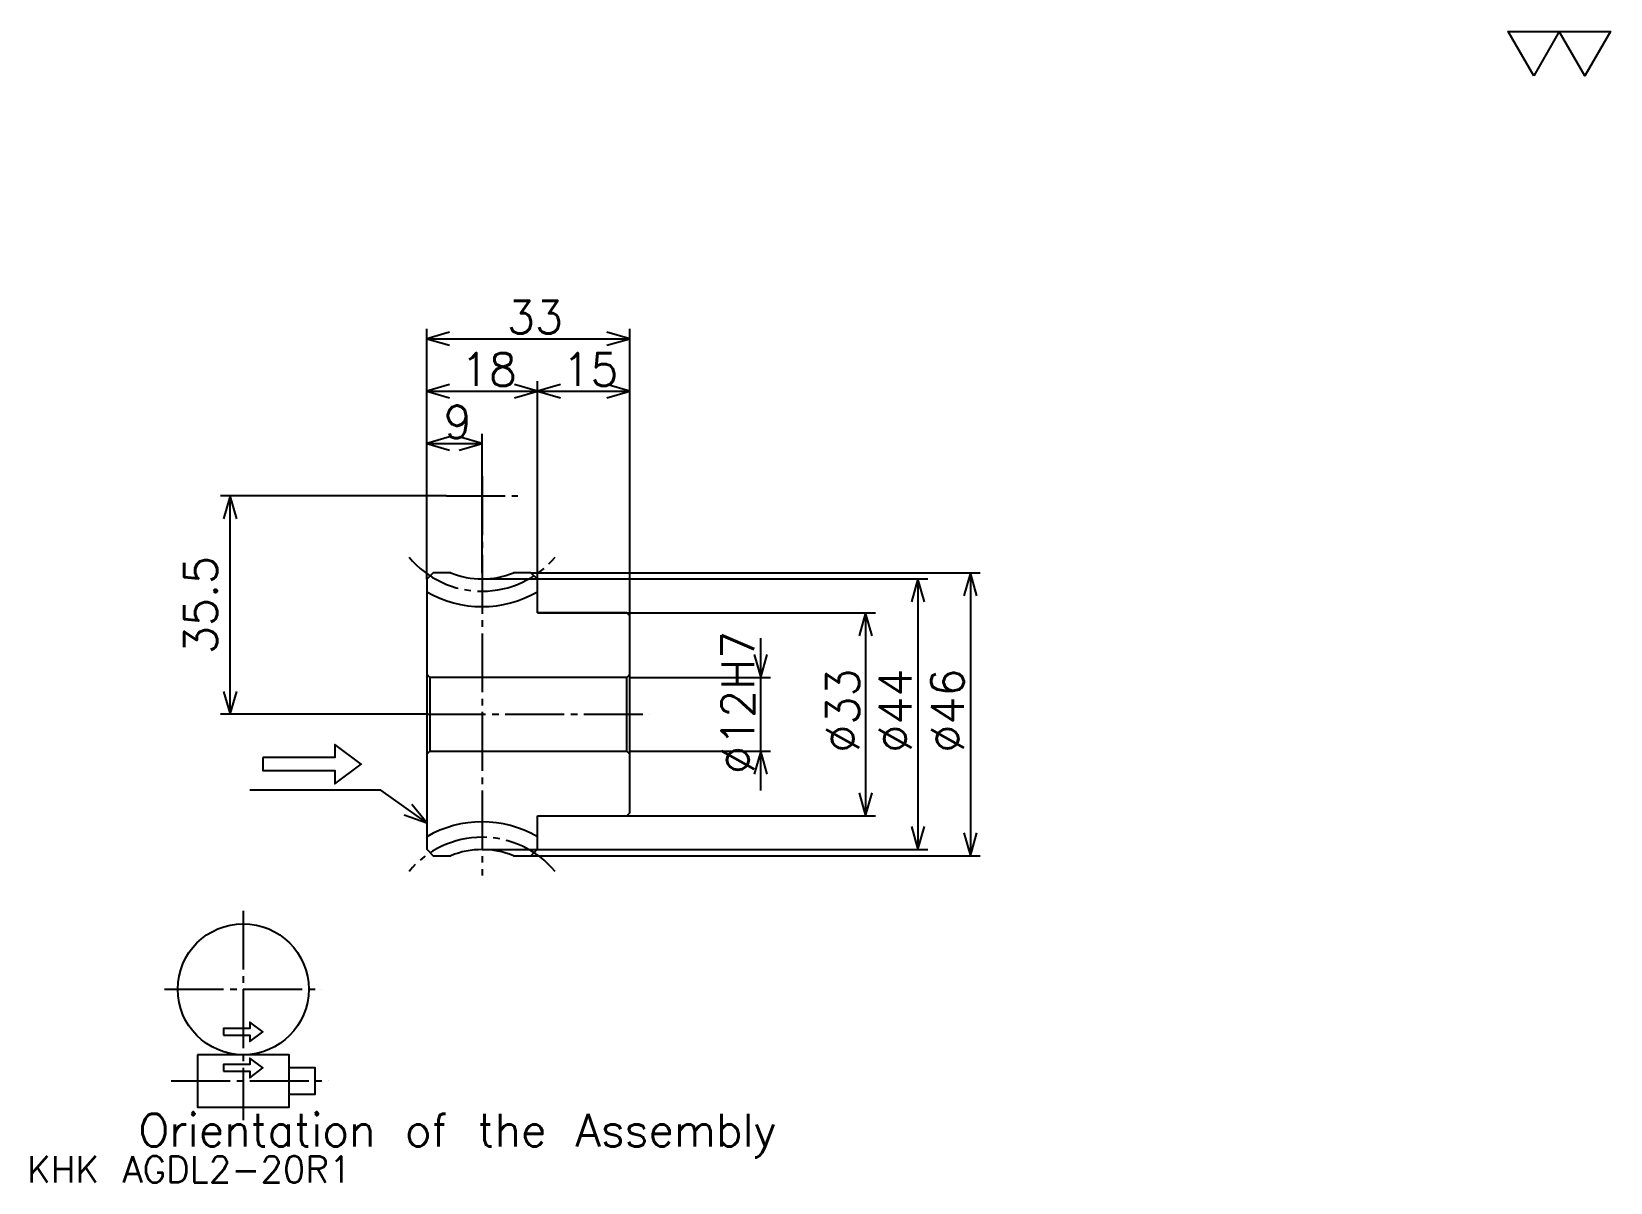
# Model space of a CAD drawing. Extents: x 11 to 268, y 12 to 199.
import ezdxf

# ---------------------------------------------------------------- set-up
doc = ezdxf.new("R2010")
doc.units = 0
doc.linetypes.add('DASHDOT', pattern=[12.774193, 9.580645, -1.064516, 1.064516, -1.064516])
doc.layers.get('0').update_dxf_attribs({"linetype": 'CONTINUOUS'})
doc.layers.add('DASHDOT', color=6, linetype='DASHDOT')
doc.styles.add('KANJI', font='TXT', dxfattribs={"bigfont": 'BIGFONT'})

msp = doc.modelspace()

# ---------------------------------------------------------------- linework, layer by layer
at = {"color": 5}
for p, q in [((75.580643, 110.822578), (75.580643, 150.467743)), ((75.580643, 148.870972), (108.580643, 148.870972)), ((108.580643, 110.822578), (108.580643, 150.467743)), ((93.580643, 110.822578), (93.580643, 141.951614)), ((75.580643, 140.354828), (93.580643, 140.354828)), ((93.580643, 140.354828), (108.580643, 140.354828)), ((84.580643, 110.822578), (84.580643, 133.435486)), ((75.580643, 131.838715), (84.580643, 131.838715)), ((78.774193, 123.322578), (42.048386, 123.322578)), ((43.645157, 87.822578), (43.645157, 123.322578)), ((75.580643, 109.758064), (75.580643, 110.822578)), ((92.516129, 110.822578), (108.580643, 110.822578)), ((93.580643, 109.758064), (93.580643, 110.822578)), ((108.580643, 110.822578), (165.532257, 110.822578)), ((108.580643, 103.822578), (108.580643, 110.822578)), ((163.935486, 110.822578), (163.935486, 64.822578)), ((84.580643, 109.822578), (108.580643, 109.822578)), ((108.580643, 109.822578), (157.016129, 109.822578)), ((155.419357, 109.822578), (155.419357, 65.822578)), ((93.580643, 104.322578), (108.580643, 104.322578)), ((108.580643, 104.322578), (148.5, 104.322578)), ((146.903229, 104.322578), (146.903229, 71.322578)), ((129.870972, 75.435486), (129.870972, 100.209671)), ((108.580643, 93.822578), (131.467743, 93.822578)), ((75.580643, 87.822578), (42.048386, 87.822578)), ((108.580643, 81.822578), (131.467743, 81.822578)), ((93.580643, 71.322578), (108.580643, 71.322578)), ((108.580643, 71.322578), (148.5, 71.322578)), ((84.580643, 65.822578), (108.580643, 65.822578)), ((92.516129, 64.822578), (108.580643, 64.822578)), ((108.580643, 65.822578), (157.016129, 65.822578)), ((108.580643, 64.822578), (165.532257, 64.822578))]:
    msp.add_line(p, q, dxfattribs=at)
at = {"color": 4}
for p, q in [((108.580643, 94.322578), (108.080643, 93.822578)), ((75.580643, 81.322578), (76.080643, 81.822578)), ((108.580643, 81.322578), (108.080643, 81.822578))]:
    msp.add_line(p, q, dxfattribs=at)
at = {"color": 7}
msp.add_lwpolyline([(255.483871, 191.6129), (251.33226, 198.809036), (267.938721, 198.809036), (263.787109, 191.6129), (259.635498, 198.809036), (255.483871, 191.6129)], dxfattribs=at)
at = {"color": 5}
for points in [[(79.30645, 149.935486), (75.580643, 148.870972), (79.30645, 147.806442)], [(104.854836, 147.806442), (108.580643, 148.870972), (104.854836, 149.935486)], [(79.30645, 141.419357), (75.580643, 140.354828), (79.30645, 139.290314)], [(89.854836, 139.290314), (93.580643, 140.354828), (89.854836, 141.419357)], [(97.30645, 141.419357), (93.580643, 140.354828), (97.30645, 139.290314)], [(104.854836, 139.290314), (108.580643, 140.354828), (104.854836, 141.419357)], [(79.30645, 132.903229), (75.580643, 131.838715), (79.30645, 130.774185)], [(80.854836, 130.774185), (84.580643, 131.838715), (80.854836, 132.903229)], [(44.709675, 119.596771), (43.645157, 123.322578), (42.580643, 119.596771)], [(165, 107.096771), (163.935486, 110.822578), (162.870972, 107.096771)], [(156.483871, 106.096771), (155.419357, 109.822578), (154.354843, 106.096771)], [(147.967743, 100.596771), (146.903229, 104.322578), (145.838715, 100.596771)], [(128.806442, 97.548386), (129.870972, 93.822578), (130.935486, 97.548386)], [(42.580643, 91.548386), (43.645157, 87.822578), (44.709675, 91.548386)], [(48.967739, 80.790321), (48.967739, 78.661285), (60.677418, 78.661285), (60.677418, 76.532257), (64.935478, 79.725807), (60.677418, 82.91935), (60.677418, 80.790321), (48.967739, 80.790321)], [(130.935486, 78.096771), (129.870972, 81.822578), (128.806442, 78.096771)], [(75.580643, 70.145157), (68.129028, 75.467743), (46.838707, 75.467743)], [(145.838715, 75.048386), (146.903229, 71.322578), (147.967743, 75.048386)], [(71.930092, 71.444504), (75.580643, 70.145157), (73.167564, 73.176971)], [(154.354843, 69.548386), (155.419357, 65.822578), (156.483871, 69.548386)], [(162.870972, 68.548386), (163.935486, 64.822578), (165, 68.548386)], [(42.580643, 35.661289), (46.838707, 35.661289), (46.838707, 34.596771), (48.967739, 36.193546), (46.838707, 37.790321), (46.838707, 36.725803), (42.580643, 36.725803), (42.580643, 35.661289)], [(38.322578, 32.467739), (38.322578, 23.951611), (53.225803, 23.951611), (53.225803, 32.467739), (38.322578, 32.467739)], [(42.580643, 29.80645), (46.838707, 29.80645), (46.838707, 28.741932), (48.967739, 30.338707), (46.838707, 31.935482), (46.838707, 30.870964), (42.580643, 30.870964), (42.580643, 29.80645)], [(53.225803, 26.080643), (57.483868, 26.080643), (57.483868, 30.338707), (53.225803, 30.338707)]]:
    msp.add_lwpolyline(points, dxfattribs=at)
at = {"color": 4}
for points in [[(79.481621, 110.822578), (76.645157, 110.822578), (75.580643, 109.758064), (75.580643, 81.322578)], [(93.580643, 104.322578), (93.580643, 109.758064), (92.516129, 110.822578), (89.679665, 110.822578)], [(93.580643, 71.322578), (108.080643, 71.322578), (108.580643, 71.822578), (108.580643, 103.822578), (108.080643, 104.322578), (93.580643, 104.322578)], [(75.580643, 94.322578), (76.080643, 93.822578), (76.080643, 81.822578), (108.080643, 81.822578), (108.080643, 93.822578), (76.080643, 93.822578)], [(75.580643, 81.322578), (75.580643, 65.887093), (76.645157, 64.822578), (79.481621, 64.822578)], [(89.679665, 64.822578), (92.516129, 64.822578), (93.580643, 65.887093), (93.580643, 71.322578)]]:
    msp.add_lwpolyline(points, dxfattribs=at)
at = {"color": 5}
msp.add_circle((45.774193, 43.1129), 10.645161, dxfattribs=at)
at = {"color": 4}
for centre, radius, start, end in [((84.580643, 123.322578), 13.5, 247.80839416, 292.19160389), ((84.580643, 123.322578), 18, 239.99999955, 300.00000045), ((84.580643, 52.322578), 18, 59.99999955, 120.00000045), ((84.580643, 52.322578), 13.5, 67.80839611, 112.19160584)]:
    msp.add_arc(centre, radius, start, end, dxfattribs=at)
at = {"layer": 'DASHDOT', "color": 7}
for p, q in [((84.580643, 126.516129), (84.580643, 61.629028)), ((78.774193, 123.322578), (90.387093, 123.322578)), ((75.580643, 87.822578), (111.774193, 87.822578)), ((45.774193, 55.887093), (45.774193, 21.822578)), ((32.999996, 43.1129), (58.548386, 43.1129)), ((34.064514, 28.209675), (59.6129, 28.209675))]:
    msp.add_line(p, q, dxfattribs=at)
for centre, start, end in [((84.580643, 123.322578), 219.99999848, 320.00000352), ((84.580643, 52.322578), 39.99999648, 140.00000152)]:
    msp.add_arc(centre, 15.5, start, end, dxfattribs=at)

# ---------------------------------------------------------------- texts
at = {"color": 7, "style": 'KANJI'}
for s, height, p in [('33', 5.322581, (88.620964, 149.72258)), ('18', 5.322581, (81.120964, 141.206451)), ('15', 5.322581, (97.620964, 141.206451)), ('9', 5.322581, (78.350807, 132.690323)), ('Orientation of the Assembly', 5.322581, (28.741932, 17.564514)), ('KHK AGDL2-20R1', 4.258065, (10.645162, 11.709678))]:
    msp.add_text(s, height=height, dxfattribs=at).set_placement(p)
for s, p in [('35.5', (41.516125, 97.588707)), ('%%c12H7', (128.806442, 78.108871)), ('%%c33', (145.838715, 81.568542)), ('%%c44', (154.354843, 81.568542)), ('%%c46', (162.870972, 81.568542))]:
    msp.add_text(s, height=5.322581, rotation=90, dxfattribs=at).set_placement(p)

doc.saveas('drawing.dxf')
